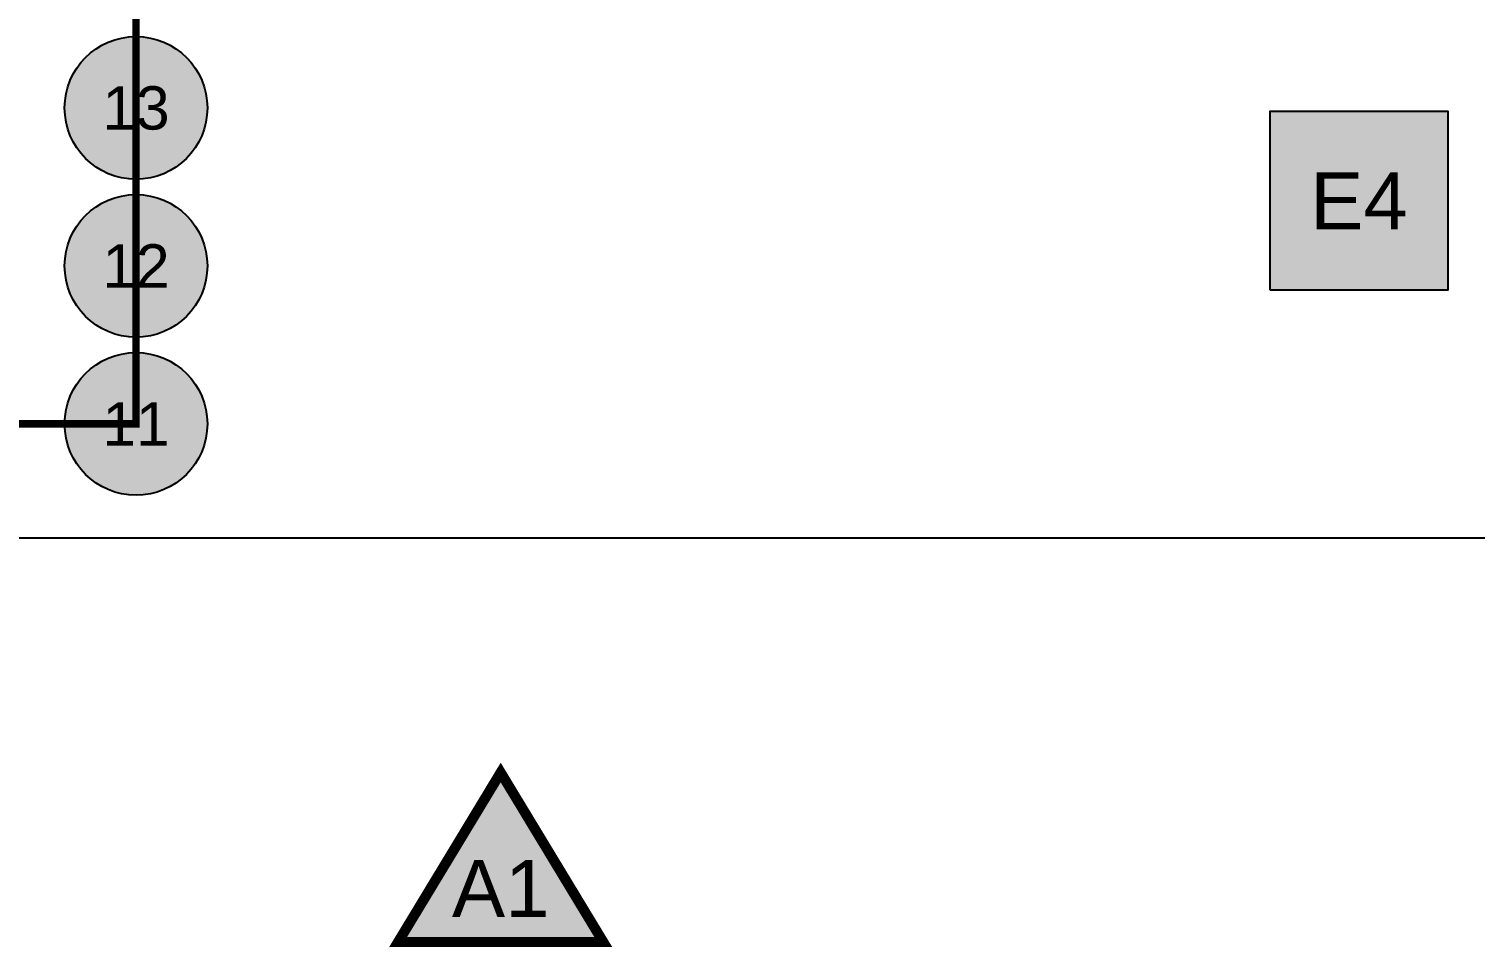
# Model space of a CAD drawing. Header units: metres. Extents: x 151 to 270, y 180 to 223.
# Drawn here: x 181.08 to 186.76, y 197.75 to 201.35 of the extents above; entities that cross this region are included whole.
import ezdxf
from ezdxf.enums import TextEntityAlignment as Align

# ---------------------------------------------------------------- set-up
doc = ezdxf.new("R2010")
doc.units = ezdxf.units.M
for name, color, linetype in [('1-AREA DE PRODUCCION', 7, 'Continuous'), ('2-SEÑALETICA', 2, 'Continuous'), ('4-DIAGRAMA DE RECORRIDO', 4, 'Continuous')]:
    doc.layers.add(name, color=color, linetype=linetype)
doc.styles.add('SEN-ARIAL', font='arial.ttf')

# ---------------------------------------------------------------- blocks, each defined once
blk = doc.blocks.new('SEÑ_ADVERTENCIA')
at = {"true_color": 0xffd100}
blk.add_hatch(color=2, dxfattribs=at).paths.add_polyline_path([(0, 0.3675), (0.4025, -0.2975), (-0.4025, -0.2975)])
at = {"color": 250, "const_width": 0.04}
blk.add_lwpolyline([(0, 0.3675), (0.4025, -0.2975), (-0.4025, -0.2975)], close=True, dxfattribs=at)
at = {"color": 250, "style": 'SEN-ARIAL'}
blk.add_attdef('CODIGO', text='', height=0.224, dxfattribs=at).set_placement((0, -0.0875), align=Align.MIDDLE_CENTER)
at = {"style": 'SEN-ARIAL', "flags": 1}
for tag, p in [('DESCRIPCION', (0, -0.55)), ('NOM', (0, -0.75))]:
    blk.add_attdef(tag, p, '', height=0.1, dxfattribs=at)
blk = doc.blocks.new('SEÑ_EVACUACION')
at = {"true_color": 0x008c40}
blk.add_hatch(color=3, dxfattribs=at).paths.add_polyline_path([(-0.35, -0.35), (0.35, -0.35), (0.35, 0.35), (-0.35, 0.35)])
at = {"color": 7}
blk.add_lwpolyline([(-0.35, -0.35), (0.35, -0.35), (0.35, 0.35), (-0.35, 0.35)], close=True, dxfattribs=at)
at = {"color": 7, "style": 'SEN-ARIAL'}
blk.add_attdef('CODIGO', text='', height=0.224, dxfattribs=at).set_placement((0, 0), align=Align.MIDDLE_CENTER)
at = {"style": 'SEN-ARIAL', "flags": 1}
for tag, p in [('DESCRIPCION', (0, -0.55)), ('NOM', (0, -0.75))]:
    blk.add_attdef(tag, p, '', height=0.1, dxfattribs=at)
blk = doc.blocks.new('DR_OPERACION')
at = {"true_color": 0x8dc63f}
h = blk.add_hatch(color=7, dxfattribs=at)
edge = h.paths.add_edge_path()
edge.add_arc((0, 0), 0.28, 0, 360)
at = {"color": 7}
blk.add_circle((0, 0), 0.28, dxfattribs=at)
at = {"color": 250, "style": 'SEN-ARIAL'}
blk.add_attdef('NUM', text='', height=0.17, dxfattribs=at).set_placement((0, 0), align=Align.MIDDLE_CENTER)
at = {"style": 'SEN-ARIAL', "flags": 1}
blk.add_attdef('ACTIVIDAD', (0, -0.45), '', height=0.1, dxfattribs=at)

msp = doc.modelspace()

# ---------------------------------------------------------------- linework, layer by layer
at = {"layer": '1-AREA DE PRODUCCION', "color": 0}
msp.add_line((162.47, 199.3528), (188.47, 199.3528), dxfattribs=at)
at = {"layer": '4-DIAGRAMA DE RECORRIDO', "color": 7, "const_width": 0.03}
msp.add_lwpolyline([(172.25, 218), (170, 218), (170, 202.9), (168.8, 202.9), (168.8, 199.8), (172.55, 199.8), (172.55, 202.9), (177.4, 202.9), (177.4, 199.8), (181.5, 199.8), (181.5, 202.9), (185.3, 202.9), (185.3, 204.2), (196.3, 204.2)], dxfattribs=at)

# ---------------------------------------------------------------- block references
at = {"layer": '2-SEÑALETICA'}
for name, p, values in [('SEÑ_EVACUACION', (186.2998, 200.6756), {'CODIGO': 'E4'}), ('SEÑ_ADVERTENCIA', (182.9312, 198.0645), {'CODIGO': 'A1'})]:
    msp.add_blockref(name, p, dxfattribs=at).add_auto_attribs(values)
at = {"layer": '4-DIAGRAMA DE RECORRIDO'}
for p, values in [((181.5, 201.04), {'NUM': '13'}), ((181.5, 200.42), {'NUM': '12'}), ((181.5, 199.8), {'NUM': '11'})]:
    msp.add_blockref('DR_OPERACION', p, dxfattribs=at).add_auto_attribs(values)

doc.saveas('drawing.dxf')
